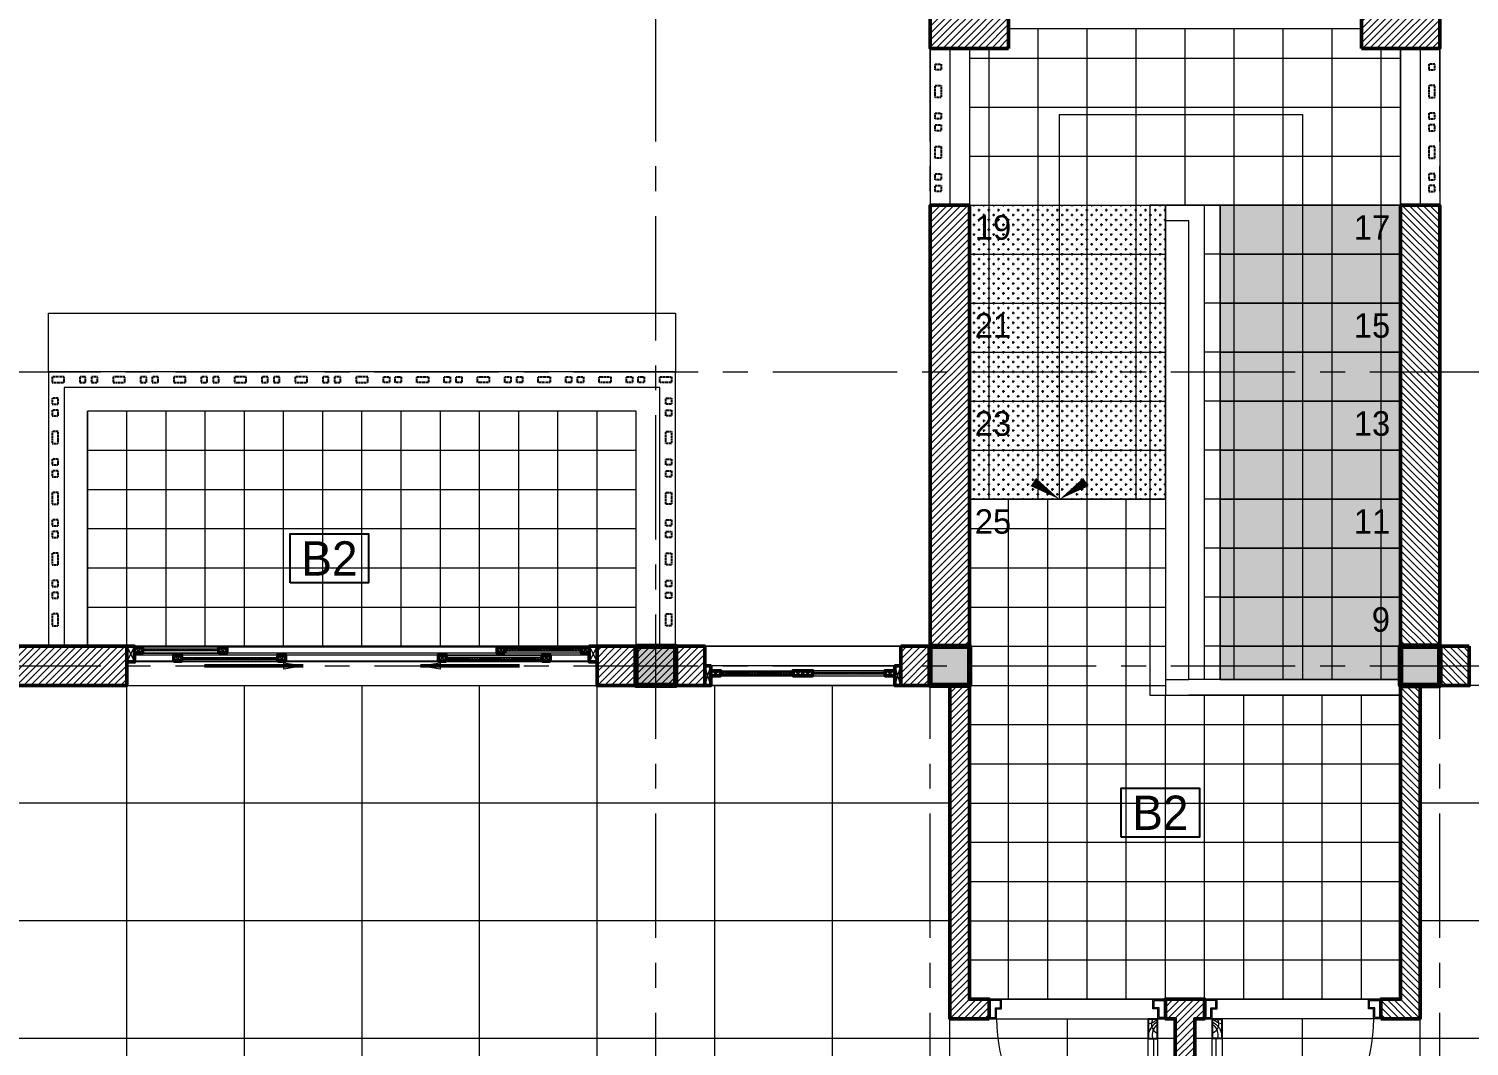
# Model space of a CAD drawing. Header units: inches. Extents: x 88947 to 296847, y 35049 to 161062.
# Drawn here: x 126648 to 133998, y 68267 to 73457 of the extents above; entities that cross this region are included whole.
import ezdxf
from ezdxf.enums import TextEntityAlignment as Align
from ezdxf.xclip import XClip

# ---------------------------------------------------------------- set-up
doc = ezdxf.new("R2010")
doc.units = ezdxf.units.IN
doc.header["$MEASUREMENT"] = 0
doc.header["$XCLIPFRAME"] = 0
for name, pattern in [('ACAD_ISO03W100', [30, 12, -18]), ('CENTER', [50.8, 31.75, -6.35, 6.35, -6.35]), ('HIDDEN', [0.375, 0.25, -0.125])]:
    doc.linetypes.add(name, pattern=pattern)
for name, color, linetype, lineweight in [('CUA', 42, 'Continuous', 20), ('HACTH', 8, 'Continuous', 5), ('HATCH', 8, 'Continuous', 5), ('KHUNG 1', 6, 'Continuous', 70), ('KY HIEU', 4, 'Continuous', 25), ('mb$0$CUA', 42, 'Continuous', 20), ('mb$0$HATCH', 69, 'Continuous', 15), ('mb$0$net cat', 51, 'Continuous', 50), ('mb$0$net manh', 251, 'Continuous', 5), ('NEN', 5, 'Continuous', 9), ('netthay', 254, 'Continuous', 25), ('THAY', 3, 'Continuous', 18), ('TRUC', 252, 'ACAD_ISO03W100', 13), ('TUONG', 4, 'Continuous', 50)]:
    doc.layers.add(name, color=color, linetype=linetype, lineweight=lineweight)
doc.layers.add('text', color=2, linetype='Continuous')
doc.styles.add('FRANKO', font='VFRANKO.TTF')
doc.styles.add('VNI-HELVE-CONDENSE', font='VNARIAL.TTF', dxfattribs={"width": 0.7})
doc.dimstyles.new('TL100', dxfattribs={"dimscale": 0, "dimtxt": 250, "dimasz": 200, "dimexe": 100, "dimexo": 100, "dimgap": 100, "dimtad": 1, "dimdec": 0, "dimzin": 0, "dimdsep": 46, "dimtxsty": 'VNI-HELVE-CONDENSE', "dimblk": 'ARCHTICK', "dimcen": -6, "dimdle": 10, "dimclrd": 253, "dimclre": 256, "dimclrt": 256, "dimadec": 0, "dimazin": 0, "dimtfac": 0.005, "dimtdec": 0, "dimtix": 1, "dimtmove": 2, "dimatfit": 3, "dimldrblk": 'CLOSEDBLANK', "dimfxl": 1, "dimtolj": 1, "dimtzin": 0, "dimlwd": -1, "dimarcsym": 0})

# ---------------------------------------------------------------- blocks, each defined once
blk = doc.blocks.new('A$C316602EA')
at = {"layer": 'netthay', "linetype": 'HIDDEN', "ltscale": 20}
for points in [[(-760, -55), (-730, -55), (-730, -25), (-760, -25)], [(-650, -55), (-590, -55), (-590, -25), (-650, -25)], [(-510, -55), (-480, -55), (-480, -25), (-510, -25)], [(-450, -55), (-420, -55), (-420, -25), (-450, -25)], [(-340, -55), (-280, -55), (-280, -25), (-340, -25)], [(-200, -55), (-170, -55), (-170, -25), (-200, -25)], [(-140, -55), (-110, -55), (-110, -25), (-140, -25)], [(-30, -55), (30, -55), (30, -25), (-30, -25)], [(140, -55), (110, -55), (110, -25), (140, -25)], [(200, -55), (170, -55), (170, -25), (200, -25)], [(340, -55), (280, -55), (280, -25), (340, -25)], [(450, -55), (420, -55), (420, -25), (450, -25)], [(510, -55), (480, -55), (480, -25), (510, -25)], [(650, -55), (590, -55), (590, -25), (650, -25)], [(760, -55), (730, -55), (730, -25), (760, -25)]]:
    blk.add_lwpolyline(points, close=True, dxfattribs=at)
blk = doc.blocks.new('_ArchTick')
at = {"color": 0, "linetype": 'ByBlock', "const_width": 0.15}
blk.add_lwpolyline([(-0.5, -0.5), (0.5, 0.5)], dxfattribs=at)
blk = doc.blocks.new('sgsg')
at = {"linetype": 'Continuous'}
for p, q in [((379.3, 822.9), (430.7, 822.9)), ((379.3, 0), (379.3, 822.9)), ((430.7, 822.9), (379.3, 822.9)), ((379.3, 822.9), (379.3, 720)), ((430.7, 720), (430.7, 822.9)), ((430.7, 822.9), (430.7, 0)), ((379.3, 720), (430.7, 720)), ((410.2, 720), (410.2, 102.9)), ((379.3, 102.9), (430.7, 102.9)), ((379.3, 0), (379.3, 102.9)), ((430.7, 102.9), (430.7, 0)), ((-430.7, 0), (430.7, 0)), ((-430.7, 0), (-392.1, 0)), ((-430.7, -100), (-430.7, 0)), ((-430.7, 0), (-430.7, -100)), ((-430.7, 0), (-430.7, -100)), ((-392.1, 0), (-392.1, -49.9)), ((430.7, 0), (379.3, 0)), ((430.7, 0), (379.3, 0)), ((469.3, 0), (430.7, 0)), ((430.7, 0), (430.7, -49.9)), ((469.3, -100), (469.3, 0)), ((469.3, -100), (469.3, 0)), ((-392.1, -49.9), (-366.4, -49.9)), ((-366.4, -49.9), (-366.4, -100)), ((405, -49.9), (405, -100)), ((430.7, -49.9), (405, -49.9)), ((-366.4, -100), (-430.7, -100)), ((405, -100), (469.3, -100))]:
    blk.add_line(p, q, dxfattribs=at)
at = {"color": 7}
for p, q in [((427.2, 819.4), (382.8, 819.4)), ((382.8, 819.4), (382.8, 723.5)), ((427.2, 723.5), (427.2, 819.4)), ((382.8, 723.5), (427.2, 723.5)), ((382.8, 99.4), (427.2, 99.4)), ((382.8, 3.5), (382.8, 99.4)), ((427.2, 99.4), (427.2, 3.5)), ((427.2, 3.5), (382.8, 3.5)), ((-424.3, -6.4), (-398.6, -6.4)), ((-424.3, -93.6), (-424.3, -6.4)), ((-398.6, -6.4), (-398.6, -56.3)), ((-398.6, -56.3), (-372.9, -56.3)), ((-372.9, -56.3), (-372.9, -93.6)), ((411.4, -56.3), (411.4, -93.6)), ((437.1, -56.3), (411.4, -56.3)), ((462.9, -6.4), (437.1, -6.4)), ((437.1, -6.4), (437.1, -56.3)), ((462.9, -93.6), (462.9, -6.4)), ((-372.9, -93.6), (-424.3, -93.6)), ((411.4, -93.6), (462.9, -93.6))]:
    blk.add_line(p, q, dxfattribs=at)
at = {"linetype": 'Continuous', "extrusion": (0, 0, -1)}
for centre, major_axis, start_param, end_param in [((430.7, 0), (-305.4, 764.1), -1.190588, 0.380208), ((368.8, 882.4), (60.7, 60.7), 1.609162, 2.192883), ((449.8, 796.1), (-36.9, 36.9), 4.374888, 5.959677), ((405.8, 749.9), (45.3, 45.3), 3.926991, 4.13121), ((405.8, 749.9), (-45.3, 45.3), 5.293568, 5.497787), ((382, 754.8), (28.1, 28.1), 4.13121, 4.390638), ((382, 744.9), (-28.1, 28.1), 5.03414, 5.293568), ((367, 762.3), (16.3, 16.3), 4.390638, 4.805951), ((357.7, 773.5), (-6.03, 6.03), 0.093562, 0.785398), ((357.7, 773.5), (6.03, 6.03), -0.785398, -0.093562), ((348.5, 762.3), (-16.3, 16.3), 1.477234, 1.892547), ((333.5, 754.8), (28.1, 28.1), 0.321751, 0.581179), ((333.5, 744.9), (-28.1, 28.1), 2.560414, 2.819842), ((309.7, 749.9), (45.3, 45.3), 0.581179, 0.785398), ((309.7, 749.9), (45.3, 45.3), 0.785398, 0.989618), ((473.5, 723.6), (66.7, 66.7), 4.202517, 4.984819), ((469, 740.4), (-47.5, 47.5), 5.243394, 6.397734), ((502.2, 749.9), (-45.3, 45.3), 5.497787, 5.702007), ((502.2, 749.9), (-45.3, 45.3), 5.293568, 5.497787), ((478.4, 754.8), (-28.1, 28.1), 5.702007, 5.961435), ((478.4, 744.9), (28.1, 28.1), 3.463343, 3.722771), ((463.4, 762.3), (16.3, 16.3), 4.390638, 4.805951), ((454.2, 773.5), (-6.03, 6.03), 0.093562, 0.785398), ((454.2, 773.5), (-6.03, 6.03), 0.785398, 1.477234), ((444.9, 762.3), (-16.3, 16.3), 1.477234, 1.892547), ((429.9, 754.8), (-28.1, 28.1), 1.892547, 2.151975), ((429.9, 744.9), (-28.1, 28.1), 2.560414, 2.819842), ((406.1, 749.9), (-45.3, 45.3), 2.151975, 2.356194), ((406.1, 749.9), (45.3, 45.3), 0.785398, 0.989618), ((367, 737.5), (16.3, 16.3), 3.04803, 3.463343), ((357.7, 726.3), (6.03, 6.03), 2.356194, 3.04803), ((357.7, 726.3), (-6.03, 6.03), 3.235155, 3.926991), ((348.5, 737.5), (16.3, 16.3), 1.249046, 1.664359), ((463.4, 737.5), (16.3, 16.3), 3.04803, 3.463343), ((454.2, 726.3), (6.03, 6.03), 2.356194, 3.04803), ((454.2, 726.3), (6.03, 6.03), 1.664359, 2.356194), ((444.9, 737.5), (-16.3, 16.3), 2.819842, 3.235155), ((473.5, 99.2), (-66.7, 66.7), 4.439959, 5.222261), ((449.8, 26.8), (36.9, 36.9), 3.465101, 5.04989), ((469, 82.5), (47.5, 47.5), 3.027044, 4.181384), ((368.8, -59.5), (60.7, 60.7), -0.622087, -0.038366)]:
    blk.add_ellipse(centre, major_axis=major_axis, ratio=1, start_param=start_param, end_param=end_param, dxfattribs=at)
blk = doc.blocks.new('syb-floor')
at = {"linetype": 'Continuous'}
blk.add_lwpolyline([(-4.79, -2.5), (-4.79, 2.5), (3.22, 2.5), (3.22, -2.5)], close=True, dxfattribs=at)
blk.add_attdef('SYB-FLOOR', text='', height=2.5, dxfattribs=at).set_placement((-0.78, 0), align=Align.MIDDLE_CENTER)
blk = doc.blocks.new('A$C4CAE2080')
at = {"layer": 'mb$0$HATCH'}
h = blk.add_hatch(dxfattribs=at)
h.set_pattern_fill('ANSI32', color=256, angle=-180, style=0)
h.set_pattern_definition([(45, (-2810, -22.5), (-6.7352, 6.7352), []), (45, (-2805.51, -22.5), (-6.7352, 6.7352), [])])
h.paths.add_polyline_path([(-2720, -12.5), (-2330, -12.5), (-2330, -22.5), (-2720, -22.5)])
h = blk.add_hatch(dxfattribs=at)
h.set_pattern_fill('ANSI32', color=256, angle=-180, style=0)
h.set_pattern_definition([(45, (-2510, -67.5), (-6.7352, 6.7352), []), (45, (-2505.51, -67.5), (-6.7352, 6.7352), [])])
h.paths.add_polyline_path([(-2520, -57.5), (-2030, -57.5), (-2030, -67.5), (-2520, -67.5)])
h = blk.add_hatch(dxfattribs=at)
h.set_pattern_fill('ANSI32', color=256, angle=-180, style=0)
h.set_pattern_definition([(135, (-690, -67.5), (6.7352, 6.7352), []), (135, (-694.49, -67.5), (6.7352, 6.7352), [])])
h.paths.add_polyline_path([(-680, -57.5), (-1170, -57.5), (-1170, -67.5), (-680, -67.5)])
h = blk.add_hatch(dxfattribs=at)
h.set_pattern_fill('ANSI32', color=256, angle=-180, style=0)
h.set_pattern_definition([(135, (-390, -22.5), (6.7352, 6.7352), []), (135, (-394.49, -22.5), (6.7352, 6.7352), [])])
h.paths.add_polyline_path([(-480, -12.5), (-870, -12.5), (-870, -22.5), (-480, -22.5)])
at = {"layer": 'mb$0$CUA'}
for points in [[(-400, 0), (-2800, 0)], [(-440, -5), (-2760, -5)], [(-440, -35), (-2760, -35)], [(-440, -45), (-2760, -45)], [(-400, -80), (-2800, -80)], [(-440, -75), (-2760, -75)]]:
    blk.add_lwpolyline(points, dxfattribs=at)
for points in [[(-2290, -35), (-2290, -5), (-2720, -5), (-2720, -35)], [(-2720, -12.5), (-2330, -12.5), (-2330, -22.5), (-2720, -22.5)], [(-1990, -75), (-1990, -45), (-2520, -45), (-2520, -75)], [(-2520, -57.5), (-2030, -57.5), (-2030, -67.5), (-2520, -67.5)], [(-1210, -75), (-1210, -45), (-680, -45), (-680, -75)], [(-680, -57.5), (-1170, -57.5), (-1170, -67.5), (-680, -67.5)], [(-910, -35), (-910, -5), (-480, -5), (-480, -35)], [(-480, -12.5), (-870, -12.5), (-870, -22.5), (-480, -22.5)]]:
    blk.add_lwpolyline(points, close=True, dxfattribs=at)
at = {"layer": 'mb$0$net cat'}
for points in [[(-2800, 0), (-2800, -80), (-2760, -80), (-2760, 0)], [(-400, 0), (-400, -80), (-440, -80), (-440, 0)], [(-2760, -35), (-2760, -5), (-2720, -5), (-2720, -35)], [(-2560, -75), (-2560, -45), (-2520, -45), (-2520, -75)], [(-2330, -35), (-2330, -5), (-2290, -5), (-2290, -35)], [(-2030, -75), (-2030, -45), (-1990, -45), (-1990, -75)], [(-1170, -75), (-1170, -45), (-1210, -45), (-1210, -75)], [(-870, -35), (-870, -5), (-910, -5), (-910, -35)], [(-640, -75), (-640, -45), (-680, -45), (-680, -75)], [(-440, -35), (-440, -5), (-480, -5), (-480, -35)]]:
    blk.add_lwpolyline(points, close=True, dxfattribs=at)
at = {"layer": 'mb$0$net manh'}
for points in [[(-2800, 0), (-2760, -80)], [(-2760, 0), (-2800, -80)], [(-400, 0), (-440, -80)], [(-440, 0), (-400, -80)], [(-2760, -5), (-2720, -35)], [(-2760, -35), (-2720, -5)], [(-2560, -45), (-2520, -75)], [(-2560, -75), (-2520, -45)], [(-2330, -5), (-2290, -35)], [(-2330, -35), (-2290, -5)], [(-2030, -45), (-1990, -75)], [(-2030, -75), (-1990, -45)], [(-1170, -45), (-1210, -75)], [(-1170, -75), (-1210, -45)], [(-870, -5), (-910, -35)], [(-870, -35), (-910, -5)], [(-640, -45), (-680, -75)], [(-640, -75), (-680, -45)], [(-440, -5), (-480, -35)], [(-440, -35), (-480, -5)]]:
    blk.add_lwpolyline(points, dxfattribs=at)
at = {"layer": 'TUONG'}
for points in [[(-1899.3, -100), (-2403.7, -100)], [(-1300.7, -100), (-796.3, -100)]]:
    blk.add_leader(points, dimstyle='TL100', override={"dimscale": 1, "dimasz": 100, "dimtad": 0}, dxfattribs=at)

msp = doc.modelspace()

# ---------------------------------------------------------------- hatches: boundary and pattern name
at = {"layer": 'HACTH'}
h = msp.add_hatch(dxfattribs=at)
h.set_pattern_fill('ANSI31', color=256, scale=200, style=0)
h.set_pattern_definition([(45, (131347.74, 68406.807), (-17.67767, 17.67767), [])])
h.paths.add_polyline_path([(131547.7, 68406.8), (131547.7, 68506.8), (131447.7, 68506.8), (131447.7, 70106.8), (131347.7, 70106.8), (131347.7, 68406.8)])
h = msp.add_hatch(dxfattribs=at)
h.set_pattern_fill('ANSI31', color=256, scale=200, style=0)
h.set_pattern_definition([(135, (133747.74, 68406.807), (17.67767, 17.67767), [])])
h.paths.add_polyline_path([(133547.7, 68406.8), (133547.7, 68506.8), (133647.7, 68506.8), (133647.7, 70106.8), (133747.7, 70106.8), (133747.7, 68406.8)])
h = msp.add_hatch(dxfattribs=at)
h.set_pattern_fill('ANSI31', color=256, scale=200, style=0)
h.set_pattern_definition([(45, (131547.74, 63606.807), (-17.67767, 17.67767), [])])
h.paths.add_polyline_path([(132497.7, 65206.8), (132497.7, 66506.8), (131697.7, 66506.8), (131697.7, 66606.8), (131798.4, 66606.8), (131797.7, 66606.8), (132497.7, 66606.8), (132497.7, 67806.8), (132497.7, 68406.8), (132447.7, 68406.8), (132447.7, 68506.8), (132647.7, 68506.8), (132647.7, 68406.8), (132597.7, 68406.8), (132597.7, 67806.8), (132597.7, 66606.8), (133297.7, 66606.8), (133297.1, 66606.8), (133397.7, 66606.8), (133397.7, 66506.8), (132597.7, 66506.8), (132597.7, 65206.8), (133097.7, 65206.8), (133097.7, 65106.8), (132597.7, 65106.8), (132597.7, 63906.8), (133547.7, 63906.8), (133547.7, 63706.8), (131547.7, 63706.8), (131547.7, 63906.8), (132497.7, 63906.8), (132497.7, 65106.8), (131997.7, 65106.8), (131997.7, 65206.8)])
at = {"layer": 'HATCH'}
h = msp.add_hatch(dxfattribs=at)
h.set_pattern_fill('ANSI31', color=256, scale=200, style=0)
h.set_pattern_definition([(45, (131347.74, 73356.807), (-17.6777, 17.6777), [])])
h.paths.add_polyline_path([(131647.7, 73356.8), (131247.7, 73356.8), (131247.7, 73656.8), (131647.7, 73656.8)])
h = msp.add_hatch(dxfattribs=at)
h.set_pattern_fill('ANSI31', color=256, scale=200, style=0)
h.set_pattern_definition([(45, (133347.74, 73356.807), (-17.6777, 17.6777), [])])
h.paths.add_polyline_path([(133447.7, 73356.8), (133847.7, 73356.8), (133847.7, 73656.8), (133447.7, 73656.8)])
h = msp.add_hatch(dxfattribs=at)
h.set_pattern_fill('ANSI31', color=256, scale=200, style=0)
h.set_pattern_definition([(45, (131347.74, 70306.807), (-17.67767, 17.67767), [])])
h.paths.add_polyline_path([(131447.7, 70306.8), (131447.7, 72556.8), (131247.7, 72556.8), (131247.7, 70306.8)])
h = msp.add_hatch(dxfattribs=at)
h.set_pattern_fill('ANSI31', color=256, scale=200, style=0)
h.set_pattern_definition([(135, (133747.74, 70306.807), (17.67767, 17.67767), [])])
h.paths.add_polyline_path([(133647.7, 70306.8), (133647.7, 72556.8), (133847.7, 72556.8), (133847.7, 70306.8)])
h = msp.add_hatch(dxfattribs=at)
h.set_pattern_fill('ANSI31', color=256, scale=200, style=0)
h.set_pattern_definition([(45, (126197.74, 69506.807), (-17.67767, 17.67767), [])])
h.paths.add_polyline_path([(126347.7, 69906.8), (126347.7, 70456.8), (126547.7, 70456.8), (126547.7, 70306.8), (127147.7, 70306.8), (127147.7, 70106.8), (126547.7, 70106.8), (126547.7, 69506.8), (126347.7, 69506.8), (126347.7, 69806.8), (126197.7, 69806.8), (126197.7, 69906.8)])
h = msp.add_hatch(dxfattribs=at)
h.set_pattern_fill('ANSI31', color=256, scale=200, style=0)
h.set_pattern_definition([(45, (129372.74, 70106.807), (-17.6777, 17.6777), [])])
h.paths.add_polyline_path([(129547.7, 70306.8), (130097.6, 70306.8), (130097.6, 70106.8), (129547.7, 70106.8)])
h = msp.add_hatch(dxfattribs=at)
h.set_pattern_fill('ANSI31', color=256, scale=200, style=0)
h.set_pattern_definition([(45, (130822.557, 70106.807), (-17.6777, 17.6777), [])])
h.paths.add_polyline_path([(131097.6, 70306.8), (131247.7, 70306.8), (131247.7, 70106.8), (131097.6, 70106.8)])
h = msp.add_hatch(dxfattribs=at)
h.set_pattern_fill('ANSI31', color=256, scale=200, style=0)
h.set_pattern_definition([(135, (134272.924, 70106.807), (17.6777, 17.6777), [])])
h.paths.add_polyline_path([(133997.9, 70306.8), (133847.7, 70306.8), (133847.7, 70106.8), (133997.9, 70106.8)])
at = {"layer": 'mb$0$HATCH'}
h = msp.add_hatch(dxfattribs=at)
h.set_pattern_fill('ANSI32', color=256, style=0)
h.set_pattern_definition([(315, (129927.557, 70174.307), (-6.73519, -6.73519), []), (315, (129932.047, 70174.307), (-6.73519, -6.73519), [])])
h.paths.add_polyline_path([(130177.6, 70164.3), (130547.6, 70164.3), (130547.6, 70174.3), (130177.6, 70174.3)])
h = msp.add_hatch(dxfattribs=at)
h.set_pattern_fill('ANSI32', color=256, style=0)
h.set_pattern_definition([(225, (131267.557, 70174.307), (6.73519, -6.73519), []), (225, (131263.067, 70174.307), (6.73519, -6.73519), [])])
h.paths.add_polyline_path([(131017.6, 70164.3), (130647.6, 70164.3), (130647.6, 70174.3), (131017.6, 70174.3)])
at = {"layer": 'NEN'}
h = msp.add_hatch(dxfattribs=at)
h.set_pattern_fill('TAS_GACH250X250', color=256, style=0, pattern_type=2)
h.set_pattern_definition([(0, (131547.74, 72557.18), (0, 250), []), (90, (131547.74, 72557.18), (-250, 2e-14), [250, 0])])
h.paths.add_polyline_path([(132447.7, 71056.8), (132447.7, 72556.8), (132727.7, 72556.8), (132727.7, 70136.8), (133647.7, 70136.8), (133647.7, 73356.8), (133447.7, 73356.8), (133447.7, 73456.8), (131647.7, 73456.8), (131647.7, 73356.8), (131447.7, 73356.8), (131447.7, 71056.9)])
h = msp.add_hatch(dxfattribs=at)
h.set_pattern_fill('CROSS', color=256, scale=100, style=0)
h.set_pattern_definition([(180, (132727.74, 72556.807), (-25, 25), [12.5, -37.5]), (90, (132721.49, 72550.557), (25, 25), [12.5, -37.5])])
h.paths.add_polyline_path([(132447.7, 72556.8), (132447.7, 71056.8), (131447.7, 71056.8), (131447.7, 72556.8)])
h = msp.add_hatch(dxfattribs=at)
h.set_pattern_fill('CROSS', color=256, scale=100, style=0)
h.set_pattern_definition([(180, (133927.74, 72556.807), (-25, 25), [12.5, -37.5]), (90, (133921.49, 72550.557), (25, 25), [12.5, -37.5])])
h.paths.add_polyline_path([(133647.7, 72556.8), (133647.7, 70136.8), (132727.7, 70136.8), (132727.7, 72556.8)])
h = msp.add_hatch(dxfattribs=at)
h.set_pattern_fill('TAS_GACH400X400', color=256, scale=0.5, style=0, pattern_type=2)
h.set_pattern_definition([(0, (126947.74, 70307), (0, 200), []), (90, (126947.74, 70307), (-200, 1e-14), [200, 0])])
h.paths.add_polyline_path([(129747.7, 71506.8), (126947.7, 71506.8), (126947.7, 70306.8), (129747.7, 70306.8)])
h = msp.add_hatch(dxfattribs=at)
h.set_pattern_fill('TAS_GACH400X400', color=256, scale=0.5, style=0, pattern_type=2)
h.set_pattern_definition([(0, (131447.74, 70107), (0, 200), []), (90, (131447.74, 70107), (-200, 1e-14), [200, 0])])
h.paths.add_polyline_path([(132447.7, 70056.9), (133647.7, 70056.9), (133647.7, 68506.8), (131447.7, 68506.8), (131447.7, 70056.9), (131447.7, 71056.8), (132447.7, 71056.8)])
h = msp.add_hatch(dxfattribs=at)
h.set_pattern_fill('TAS_GACH600X600', color=256, style=0, pattern_type=2)
h.set_pattern_definition([(0, (126547.74, 70107.2), (0, 600), []), (90, (126547.74, 70107.2), (-600, 4e-14), [600, 0])])
h.paths.add_polyline_path([(126547.7, 70106.8), (131347.7, 70106.8), (131347.7, 68406.8), (132497.7, 68406.8), (132497.7, 66706.8), (131697.7, 66706.8), (131697.7, 66606.8), (131697.7, 66506.8), (130897.7, 66506.8), (130897.7, 67206.8), (129747.7, 67206.8), (129747.7, 65506.8), (129297.7, 65506.8), (129297.7, 65306.8), (126547.7, 65306.8)])
h = msp.add_hatch(dxfattribs=at)
h.set_pattern_fill('TAS_GACH600X600', color=256, style=0, pattern_type=2)
h.set_pattern_definition([(0, (138547.74, 70107.2), (0, 600), []), (90, (138547.74, 70107.2), (-600, 4e-14), [600, 0])])
h.paths.add_polyline_path([(138547.7, 70106.8), (133747.7, 70106.8), (133747.7, 68406.8), (132597.7, 68406.8), (132597.7, 66706.8), (133397.7, 66706.8), (133397.7, 66606.8), (133397.7, 66506.8), (134197.7, 66506.8), (134197.7, 67206.8), (135347.7, 67206.8), (135347.7, 65506.8), (135797.7, 65506.8), (135797.7, 65306.8), (138547.7, 65306.8)])

# ---------------------------------------------------------------- linework, layer by layer
at = {"layer": 'HATCH'}
for points in [[(131907.7, 71056.8), (131907.7, 73020.5), (133147.4, 73020.5)], [(133147.4, 73020.5), (133147.4, 70136.8)]]:
    msp.add_lwpolyline(points, dxfattribs=at)
for points in [[(131773.6, 71144.7, 50, 0, 0), (131907.7, 71056.8, 0, 0, 0)], [(132041.9, 71144.7, 50, 0, 0), (131907.7, 71056.8, 0, 0, 0)]]:
    msp.add_lwpolyline(points, format="xyseb", dxfattribs=at)
at = {"layer": 'KHUNG 1'}
for points in [[(129747.7, 70306.8), (129947.7, 70306.8), (129947.7, 70106.8), (129747.7, 70106.8)], [(131247.7, 70306.8), (131447.7, 70306.8), (131447.7, 70106.8), (131247.7, 70106.8)], [(133647.7, 70306.8), (133847.7, 70306.8), (133847.7, 70106.8), (133647.7, 70106.8)], [(133847.7, 70306.8), (133647.7, 70306.8), (133647.7, 70106.8), (133847.7, 70106.8)]]:
    msp.add_lwpolyline(points, close=True, dxfattribs=at)
for points in [[(129747.7, 70106.8), (129947.7, 70106.8), (129747.7, 70306.8), (129947.7, 70306.8)], [(131247.7, 70106.8), (131447.7, 70106.8), (131247.7, 70306.8), (131447.7, 70306.8)], [(133647.7, 70106.8), (133847.7, 70106.8), (133647.7, 70306.8), (133847.7, 70306.8)], [(133847.7, 70106.8), (133647.7, 70106.8), (133847.7, 70306.8), (133647.7, 70306.8)]]:
    msp.add_solid(points, dxfattribs=at)
at = {"layer": 'mb$0$CUA'}
for points in [[(130097.6, 70106.8), (131097.6, 70106.8), (131097.6, 70306.8), (130097.6, 70306.8)], [(131067.6, 70106.8), (131067.6, 70206.8), (130127.6, 70206.8), (130127.6, 70106.8)], [(131067.6, 70156.8), (131067.6, 70206.8), (130127.6, 70206.8), (130127.6, 70156.8)], [(130597.6, 70181.8), (130597.6, 70156.8), (130177.6, 70156.8), (130177.6, 70181.8)], [(130177.6, 70164.3), (130547.6, 70164.3), (130547.6, 70174.3), (130177.6, 70174.3)], [(130597.6, 70181.8), (130597.6, 70156.8), (131017.6, 70156.8), (131017.6, 70181.8)], [(131017.6, 70164.3), (130647.6, 70164.3), (130647.6, 70174.3), (131017.6, 70174.3)]]:
    msp.add_lwpolyline(points, close=True, dxfattribs=at)
at = {"layer": 'mb$0$net cat'}
for points in [[(130097.6, 70106.8), (130097.6, 70206.8), (130127.6, 70206.8), (130127.6, 70106.8)], [(131097.6, 70106.8), (131097.6, 70206.8), (131067.6, 70206.8), (131067.6, 70106.8)], [(130127.6, 70181.8), (130127.6, 70156.8), (130177.6, 70156.8), (130177.6, 70181.8)], [(130597.6, 70181.8), (130597.6, 70156.8), (130547.6, 70156.8), (130547.6, 70181.8)], [(130597.6, 70181.8), (130597.6, 70156.8), (130647.6, 70156.8), (130647.6, 70181.8)], [(131067.6, 70181.8), (131067.6, 70156.8), (131017.6, 70156.8), (131017.6, 70181.8)]]:
    msp.add_lwpolyline(points, close=True, dxfattribs=at)
at = {"layer": 'mb$0$net manh'}
for points in [[(130097.6, 70106.8), (130127.6, 70206.8)], [(130127.6, 70106.8), (130097.6, 70206.8)], [(131097.6, 70106.8), (131067.6, 70206.8)], [(131067.6, 70106.8), (131097.6, 70206.8)], [(130127.6, 70156.8), (130177.6, 70181.8)], [(130127.6, 70181.8), (130177.6, 70156.8)], [(130597.6, 70156.8), (130547.6, 70181.8)], [(130597.6, 70181.8), (130547.6, 70156.8)], [(130597.6, 70156.8), (130647.6, 70181.8)], [(130597.6, 70181.8), (130647.6, 70156.8)], [(131067.6, 70156.8), (131017.6, 70181.8)], [(131067.6, 70181.8), (131017.6, 70156.8)]]:
    msp.add_lwpolyline(points, dxfattribs=at)
at = {"layer": 'NEN'}
for points in [[(132447.7, 71056.8), (132447.7, 72556.8), (132727.7, 72556.8), (132727.7, 70136.8), (133647.7, 70136.8), (133647.7, 73356.8), (133447.7, 73356.8), (133447.7, 73456.8), (131647.7, 73456.8), (131647.7, 73356.8), (131447.7, 73356.8), (131447.7, 71056.9), (132447.7, 71056.8)], [(132447.7, 72556.8), (132447.7, 71056.8), (132447.7, 71056.8), (132447.7, 71056.8), (131447.7, 71056.8), (131447.7, 72556.8), (132447.7, 72556.8)], [(133647.7, 72556.8), (133647.7, 70136.8), (133647.7, 70136.8), (133647.7, 70136.8), (132727.7, 70136.8), (132727.7, 72556.8), (133647.7, 72556.8)], [(129747.7, 71506.8), (126947.7, 71506.8), (126947.7, 70306.8), (129747.7, 70306.8)], [(126547.7, 70106.8), (131347.7, 70106.8), (131347.7, 68406.8), (132497.7, 68406.8), (132497.7, 66706.8), (131697.7, 66706.8), (131697.7, 66606.8), (131697.7, 66506.8), (130897.7, 66506.8), (130897.7, 67206.8), (129747.7, 67206.8), (129747.7, 65506.8), (129297.7, 65506.8), (129297.7, 65306.8), (126547.7, 65306.8)], [(138547.7, 70106.8), (133747.7, 70106.8), (133747.7, 68406.8), (132597.7, 68406.8), (132597.7, 66706.8), (133397.7, 66706.8), (133397.7, 66606.8), (133397.7, 66506.8), (134197.7, 66506.8), (134197.7, 67206.8), (135347.7, 67206.8), (135347.7, 65506.8), (135797.7, 65506.8), (135797.7, 65306.8), (138547.7, 65306.8)]]:
    msp.add_lwpolyline(points, close=True, dxfattribs=at)
msp.add_lwpolyline([(132447.7, 70056.9), (133647.7, 70056.9), (133647.7, 68506.8), (131447.7, 68506.8), (131447.7, 70056.9), (131447.7, 71056.8), (132447.7, 71056.8), (132447.7, 70056.9)], dxfattribs=at)
at = {"layer": 'netthay', "linetype": 'HIDDEN', "ltscale": 20}
for points in [[(126767.7, 71651.8), (126827.7, 71651.8), (126827.7, 71681.8), (126767.7, 71681.8)], [(126907.7, 71651.8), (126937.7, 71651.8), (126937.7, 71681.8), (126907.7, 71681.8)], [(126967.7, 71651.8), (126997.7, 71651.8), (126997.7, 71681.8), (126967.7, 71681.8)], [(127077.7, 71651.8), (127137.7, 71651.8), (127137.7, 71681.8), (127077.7, 71681.8)], [(127217.7, 71651.8), (127247.7, 71651.8), (127247.7, 71681.8), (127217.7, 71681.8)], [(127277.7, 71651.8), (127307.7, 71651.8), (127307.7, 71681.8), (127277.7, 71681.8)], [(127387.7, 71651.8), (127447.7, 71651.8), (127447.7, 71681.8), (127387.7, 71681.8)], [(127527.7, 71651.8), (127557.7, 71651.8), (127557.7, 71681.8), (127527.7, 71681.8)], [(127587.7, 71651.8), (127617.7, 71651.8), (127617.7, 71681.8), (127587.7, 71681.8)], [(127697.7, 71651.8), (127757.7, 71651.8), (127757.7, 71681.8), (127697.7, 71681.8)], [(127837.7, 71651.8), (127867.7, 71651.8), (127867.7, 71681.8), (127837.7, 71681.8)], [(127897.7, 71651.8), (127927.7, 71651.8), (127927.7, 71681.8), (127897.7, 71681.8)], [(128007.7, 71651.8), (128067.7, 71651.8), (128067.7, 71681.8), (128007.7, 71681.8)], [(128147.7, 71651.8), (128177.7, 71651.8), (128177.7, 71681.8), (128147.7, 71681.8)], [(128207.7, 71651.8), (128237.7, 71651.8), (128237.7, 71681.8), (128207.7, 71681.8)], [(128317.7, 71651.8), (128377.7, 71651.8), (128377.7, 71681.8), (128317.7, 71681.8)], [(128487.7, 71651.8), (128457.7, 71651.8), (128457.7, 71681.8), (128487.7, 71681.8)], [(128547.7, 71651.8), (128517.7, 71651.8), (128517.7, 71681.8), (128547.7, 71681.8)], [(128687.7, 71651.8), (128627.7, 71651.8), (128627.7, 71681.8), (128687.7, 71681.8)], [(128797.7, 71651.8), (128767.7, 71651.8), (128767.7, 71681.8), (128797.7, 71681.8)], [(128857.7, 71651.8), (128827.7, 71651.8), (128827.7, 71681.8), (128857.7, 71681.8)], [(128997.7, 71651.8), (128937.7, 71651.8), (128937.7, 71681.8), (128997.7, 71681.8)], [(129107.7, 71651.8), (129077.7, 71651.8), (129077.7, 71681.8), (129107.7, 71681.8)], [(129167.7, 71651.8), (129137.7, 71651.8), (129137.7, 71681.8), (129167.7, 71681.8)], [(129307.7, 71651.8), (129247.7, 71651.8), (129247.7, 71681.8), (129307.7, 71681.8)], [(129417.7, 71651.8), (129387.7, 71651.8), (129387.7, 71681.8), (129417.7, 71681.8)], [(129477.7, 71651.8), (129447.7, 71651.8), (129447.7, 71681.8), (129477.7, 71681.8)], [(129617.7, 71651.8), (129557.7, 71651.8), (129557.7, 71681.8), (129617.7, 71681.8)], [(129727.7, 71651.8), (129697.7, 71651.8), (129697.7, 71681.8), (129727.7, 71681.8)], [(129787.7, 71651.8), (129757.7, 71651.8), (129757.7, 71681.8), (129787.7, 71681.8)], [(129927.7, 71651.8), (129867.7, 71651.8), (129867.7, 71681.8), (129927.7, 71681.8)], [(126767.7, 71571.8), (126767.7, 71541.8), (126797.7, 71541.8), (126797.7, 71571.8)], [(129927.7, 71571.8), (129927.7, 71541.8), (129897.7, 71541.8), (129897.7, 71571.8)], [(126767.7, 71511.8), (126767.7, 71481.8), (126797.7, 71481.8), (126797.7, 71511.8)], [(129927.7, 71511.8), (129927.7, 71481.8), (129897.7, 71481.8), (129897.7, 71511.8)], [(126767.7, 71401.8), (126767.7, 71341.8), (126797.7, 71341.8), (126797.7, 71401.8)], [(129927.7, 71401.8), (129927.7, 71341.8), (129897.7, 71341.8), (129897.7, 71401.8)], [(126767.7, 71261.8), (126767.7, 71231.8), (126797.7, 71231.8), (126797.7, 71261.8)], [(129927.7, 71261.8), (129927.7, 71231.8), (129897.7, 71231.8), (129897.7, 71261.8)], [(126767.7, 71201.8), (126767.7, 71171.8), (126797.7, 71171.8), (126797.7, 71201.8)], [(129927.7, 71201.8), (129927.7, 71171.8), (129897.7, 71171.8), (129897.7, 71201.8)], [(126767.7, 71091.8), (126767.7, 71031.8), (126797.7, 71031.8), (126797.7, 71091.8)], [(129927.7, 71091.8), (129927.7, 71031.8), (129897.7, 71031.8), (129897.7, 71091.8)], [(126767.7, 70951.8), (126767.7, 70921.8), (126797.7, 70921.8), (126797.7, 70951.8)], [(129927.7, 70951.8), (129927.7, 70921.8), (129897.7, 70921.8), (129897.7, 70951.8)], [(126767.7, 70891.8), (126767.7, 70861.8), (126797.7, 70861.8), (126797.7, 70891.8)], [(129927.7, 70891.8), (129927.7, 70861.8), (129897.7, 70861.8), (129897.7, 70891.8)], [(126767.7, 70781.8), (126767.7, 70721.8), (126797.7, 70721.8), (126797.7, 70781.8)], [(129927.7, 70781.8), (129927.7, 70721.8), (129897.7, 70721.8), (129897.7, 70781.8)], [(126767.7, 70641.8), (126767.7, 70611.8), (126797.7, 70611.8), (126797.7, 70641.8)], [(129927.7, 70641.8), (129927.7, 70611.8), (129897.7, 70611.8), (129897.7, 70641.8)], [(126767.7, 70581.8), (126767.7, 70551.8), (126797.7, 70551.8), (126797.7, 70581.8)], [(129927.7, 70581.8), (129927.7, 70551.8), (129897.7, 70551.8), (129897.7, 70581.8)], [(126767.7, 70471.8), (126767.7, 70411.8), (126797.7, 70411.8), (126797.7, 70471.8)], [(129927.7, 70471.8), (129927.7, 70411.8), (129897.7, 70411.8), (129897.7, 70471.8)]]:
    msp.add_lwpolyline(points, close=True, dxfattribs=at)
at = {"layer": 'THAY'}
for points in [[(131247.7, 73356.8), (131247.7, 72556.8)], [(131347.7, 73356.8), (131347.7, 72556.8)], [(131447.7, 73356.8), (131447.7, 72556.8)], [(133647.7, 73356.8), (133647.7, 72556.8)], [(133747.7, 73356.8), (133747.7, 72556.8)], [(133847.7, 73356.8), (133847.7, 72556.8)], [(131447.7, 72556.8), (132367.7, 72556.8)], [(132367.7, 72556.8), (132367.7, 70056.8), (132647.7, 70056.8)], [(132647.7, 70136.8), (132647.7, 72556.8), (132367.7, 72556.8)], [(133647.7, 72556.8), (132647.7, 72556.8)], [(131447.7, 72306.8), (132367.7, 72306.8)], [(133647.7, 72306.8), (132647.7, 72306.8)], [(131447.7, 72056.8), (132367.7, 72056.8)], [(133647.7, 72056.8), (132647.7, 72056.8)], [(126747.7, 71706.8), (126747.7, 72006.8), (129947.7, 72006.8), (129947.7, 71706.8)], [(131447.7, 71806.8), (132367.7, 71806.8)], [(133647.7, 71806.8), (132647.7, 71806.8)], [(129947.7, 70306.8), (129947.7, 71706.8), (126747.7, 71706.8), (126747.7, 70306.8)], [(129867.7, 70306.8), (129867.7, 71626.8), (126827.7, 71626.8), (126827.7, 70306.8)], [(131447.7, 71556.8), (132367.7, 71556.8)], [(133647.7, 71556.8), (132647.7, 71556.8)], [(129747.7, 70306.8), (129747.7, 71506.8), (126947.7, 71506.8), (126947.7, 70306.8)], [(131447.7, 71306.8), (132367.7, 71306.8)], [(133647.7, 71306.8), (132647.7, 71306.8)], [(131447.7, 71056.8), (132367.7, 71056.8)], [(133647.7, 71056.8), (132647.7, 71056.8)], [(133647.7, 70806.8), (132647.7, 70806.8)], [(133647.7, 70806.8), (132647.7, 70806.8)], [(133647.7, 70556.8), (132647.7, 70556.8)], [(133647.7, 70556.8), (132647.7, 70556.8)], [(133647.7, 70306.8), (132647.7, 70306.8)], [(133647.7, 70136.8), (132567.7, 70136.8)], [(133647.7, 70056.8), (132567.7, 70056.8)]]:
    msp.add_lwpolyline(points, dxfattribs=at)
for points in [[(132447.7, 72476.8), (132447.7, 70136.8), (132567.7, 70136.8), (132567.7, 72476.8)], [(130097.6, 70106.8), (130097.6, 70306.8), (131097.6, 70306.8), (131097.6, 70106.8)]]:
    msp.add_lwpolyline(points, close=True, dxfattribs=at)
at = {"layer": 'TRUC', "linetype": 'CENTER', "ltscale": 20}
for points in [[(129847.7, 61706.8), (129847.7, 74206.8)], [(131247.7, 61706.8), (131247.7, 74206.8)], [(133847.7, 61706.8), (133847.7, 74206.8)], [(124347.7, 71706.8), (140747.7, 71706.8)], [(124347.7, 70206.8), (140747.7, 70206.8)]]:
    msp.add_lwpolyline(points, dxfattribs=at)
at = {"layer": 'TUONG'}
for points in [[(131647.7, 73356.8), (131247.7, 73356.8), (131247.7, 73656.8), (131647.7, 73656.8)], [(133447.7, 73356.8), (133847.7, 73356.8), (133847.7, 73656.8), (133447.7, 73656.8)], [(131447.7, 70306.8), (131447.7, 72556.8), (131247.7, 72556.8), (131247.7, 70306.8)], [(133647.7, 70306.8), (133647.7, 72556.8), (133847.7, 72556.8), (133847.7, 70306.8)], [(129547.7, 70306.8), (130097.6, 70306.8), (130097.6, 70106.8), (129547.7, 70106.8)], [(131097.6, 70306.8), (131247.7, 70306.8), (131247.7, 70106.8), (131097.6, 70106.8)], [(133997.9, 70306.8), (133847.7, 70306.8), (133847.7, 70106.8), (133997.9, 70106.8)], [(131547.7, 68406.8), (131547.7, 68506.8), (131447.7, 68506.8), (131447.7, 70106.8), (131347.7, 70106.8), (131347.7, 68406.8), (131547.7, 68406.8)], [(133547.7, 68406.8), (133547.7, 68506.8), (133647.7, 68506.8), (133647.7, 70106.8), (133747.7, 70106.8), (133747.7, 68406.8), (133547.7, 68406.8)]]:
    msp.add_lwpolyline(points, close=True, dxfattribs=at)
for points in [[(126347.7, 69906.8), (126347.7, 70456.8), (126547.7, 70456.8), (126547.7, 70306.8), (127147.7, 70306.8), (127147.7, 70106.8), (126547.7, 70106.8), (126547.7, 69506.8), (126347.7, 69506.8), (126347.7, 69806.8), (126197.7, 69806.8), (126197.7, 69906.8), (126347.7, 69906.8)], [(132497.7, 67806.8), (132497.7, 68406.8), (132447.7, 68406.8), (132447.7, 68506.8), (132447.7, 68506.8), (132447.7, 68506.8), (132447.7, 68506.8), (132447.7, 68506.8), (132647.7, 68506.8), (132647.7, 68506.8), (132647.7, 68506.8), (132647.7, 68506.8), (132647.7, 68506.8), (132647.7, 68406.8), (132597.7, 68406.8), (132597.7, 67806.8)]]:
    msp.add_lwpolyline(points, dxfattribs=at)

# ---------------------------------------------------------------- block references
at = {"layer": 'CUA', "color": 7, "xscale": -1, "rotation": 180}
msp.add_blockref('sgsg', (131978.5, 68406.8), dxfattribs=at)
at = {"layer": 'CUA', "color": 7, "rotation": 180}
msp.add_blockref('sgsg', (133117, 68406.8), dxfattribs=at)
at = {"layer": 'HACTH'}
msp.add_blockref('A$C4CAE2080', (129947.7, 70306.8), dxfattribs=at)
at = {"layer": 'KY HIEU'}
ref = msp.add_blockref('syb-floor', (128221, 70754.9), dxfattribs=dict(at, xscale=50, yscale=50, zscale=50))
ref.add_attrib('SYB-FLOOR', 'B2', dxfattribs={"layer": '0', "linetype": 'Continuous', "height": 175, "style": 'FRANKO'}).set_placement((128181.8, 70754.9), align=Align.MIDDLE_CENTER)
ref = msp.add_blockref('syb-floor', (132461, 69457.6), dxfattribs=dict(at, xscale=50, yscale=50, zscale=50))
ref.add_attrib('SYB-FLOOR', 'B2', dxfattribs={"layer": '0', "linetype": 'Continuous', "height": 175, "style": 'FRANKO'}).set_placement((132421.8, 69457.6), align=Align.MIDDLE_CENTER)
at = {"layer": 'netthay'}
ref = msp.add_blockref('A$C316602EA', (131247.7, 72516.8), dxfattribs=dict(at, rotation=90))
XClip(ref).set_block_clipping_path([(40.0000000366, -80), (840.0000000366, 0.000000007)])
ref = msp.add_blockref('A$C316602EA', (133847.7, 72516.8), dxfattribs=dict(at, xscale=-1, rotation=270))
XClip(ref).set_block_clipping_path([(40.0000000366, -80), (840.0000000366, 0.000000007)])

# ---------------------------------------------------------------- texts
at = {"layer": 'text', "style": 'FRANKO'}
for s, p in [('19', (131474.9, 72381)), ('17', (133409.1, 72381)), ('21', (131474.9, 71881)), ('15', (133409.1, 71881)), ('23', (131474.9, 71381)), ('13', (133409.1, 71381)), ('25', (131474.9, 70881)), ('11', (133409.1, 70881)), ('9', (133500.9, 70381))]:
    msp.add_text(s, height=125, dxfattribs=at).set_placement(p)

doc.saveas('drawing.dxf')
